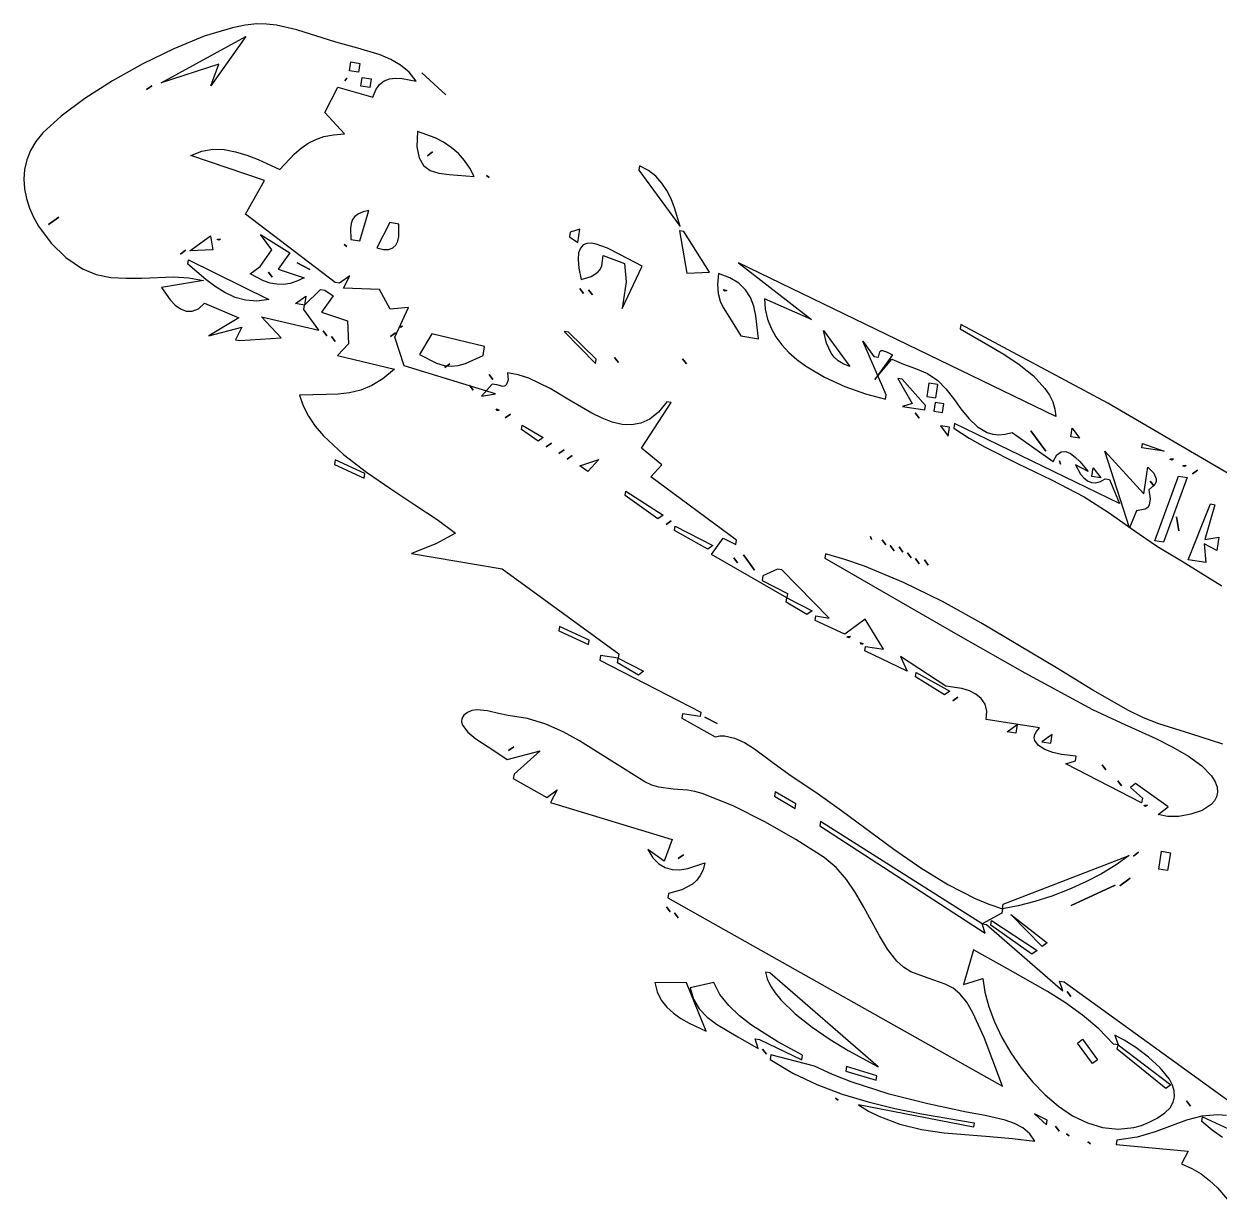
# Model space of a CAD drawing. Extents: x -886 to 651, y -59 to 942.
# Drawn here: x -885.8 to -690, y 267.6 to 460.7 of the extents above; entities that cross this region are included whole.
import ezdxf

# ---------------------------------------------------------------- set-up
doc = ezdxf.new("R2010")
doc.units = 0

msp = doc.modelspace()

# ---------------------------------------------------------------- linework, layer by layer
at = {"layer": 'IMAGES'}
for p, q in [((-851.625167, 460.127836), (-856.235273, 458.723185)), ((-849.540458, 460.546564), (-851.625167, 460.127836)), ((-847.64569, 460.7492), (-849.540458, 460.546564)), ((-846.060409, 460.728261), (-847.64569, 460.7492)), ((-844.426194, 460.536205), (-846.060409, 460.728261)), ((-841.089941, 459.780575), (-844.426194, 460.536205)), ((-863.28454, 451.11653), (-849.45974, 458.66589)), ((-856.235273, 458.723185), (-861.217744, 456.697409)), ((-849.45974, 458.66589), (-855.17059, 450.60986)), ((-834.69899, 457.77611), (-841.089941, 459.780575)), ((-861.217744, 456.697409), (-866.314314, 454.212673)), ((-831.073205, 456.792115), (-834.69899, 457.77611)), ((-827.410249, 455.662046), (-831.073205, 456.792115)), ((-866.314314, 454.212673), (-871.266718, 451.43114)), ((-853.88222, 454.13483), (-863.28453, 451.11653)), ((-855.17059, 450.60986), (-853.88222, 454.13483)), ((-832.45028, 453.06352), (-832.22569, 454.51834)), ((-832.22569, 454.51834), (-830.77086, 454.29375)), ((-830.77086, 454.29375), (-830.99545, 452.83892)), ((-825.686985, 454.918078), (-827.410249, 455.662046)), ((-824.101013, 453.988605), (-825.686985, 454.918078)), ((-830.99545, 452.83892), (-832.45028, 453.06352)), ((-822.701194, 452.823963), (-824.101013, 453.988605)), ((-821.53639, 451.37449), (-822.701194, 452.823963)), ((-816.67118, 449.14045), (-820.58701, 452.72332)), ((-820.58701, 452.72332), (-816.67118, 449.14045)), ((-871.266718, 451.43114), (-875.816693, 448.514974)), ((-865.6912, 449.99823), (-864.85159, 450.61348)), ((-864.85159, 450.61348), (-865.6912, 449.99823)), ((-836.47946, 446.2318), (-834.35144, 450.372)), ((-834.35144, 450.372), (-828.6442, 448.74704)), ((-833.19718, 451.44124), (-832.87951, 451.88824)), ((-832.87951, 451.88824), (-833.19718, 451.44124)), ((-830.60453, 450.54463), (-830.37995, 451.99946)), ((-829.1497, 450.32005), (-830.60453, 450.54463)), ((-830.37995, 451.99946), (-828.92512, 451.77489)), ((-828.92512, 451.77489), (-829.1497, 450.32005)), ((-828.167763, 449.948264), (-827.540433, 450.821815)), ((-827.540433, 450.821815), (-826.778796, 451.406847)), ((-826.778796, 451.406847), (-825.899433, 451.742509)), ((-825.899433, 451.742509), (-824.918927, 451.867953)), ((-824.918927, 451.867953), (-823.853863, 451.82233)), ((-823.853863, 451.82233), (-821.53639, 451.37449)), ((-875.816693, 448.514974), (-879.705972, 445.62634)), ((-828.6442, 448.74704), (-828.167763, 449.948264)), ((-879.705972, 445.62634), (-882.67629, 442.9274)), ((-833.29107, 442.76112), (-836.47946, 446.2318)), ((-882.67629, 442.9274), (-883.839223, 441.510645)), ((-836.637614, 442.296573), (-835.088886, 442.601193)), ((-835.088886, 442.601193), (-833.29107, 442.76112)), ((-821.31845, 443.15518), (-821.406158, 440.633542)), ((-818.421334, 442.106508), (-821.31845, 443.15518)), ((-883.839223, 441.510645), (-884.714745, 440.030209)), ((-841.473943, 439.45795), (-840.355418, 440.427951)), ((-840.355418, 440.427951), (-839.214265, 441.218614)), ((-839.214265, 441.218614), (-837.993869, 441.838601)), ((-837.993869, 441.838601), (-836.637614, 442.296573)), ((-821.406158, 440.633542), (-821.069102, 438.81158)), ((-817.060963, 441.379673), (-818.421334, 442.106508)), ((-815.789082, 440.519325), (-817.060963, 441.379673)), ((-814.627967, 439.526577), (-815.789082, 440.519325)), ((-885.319602, 438.50044), (-885.67054, 436.935689)), ((-884.714745, 440.030209), (-885.319602, 438.50044)), ((-858.41817, 439.18913), (-856.659608, 439.931078)), ((-846.38847, 435.09959), (-858.41817, 439.18913)), ((-856.659608, 439.931078), (-854.848053, 440.23635)), ((-854.848053, 440.23635), (-853.001428, 440.177222)), ((-853.001428, 440.177222), (-851.137656, 439.825971)), ((-851.137656, 439.825971), (-849.274662, 439.254876)), ((-849.274662, 439.254876), (-847.430367, 438.536212)), ((-847.430367, 438.536212), (-843.86957, 436.94529)), ((-843.86957, 436.94529), (-841.473943, 439.45795)), ((-821.069102, 438.81158), (-820.341304, 437.567723)), ((-819.6966, 439.18093), (-818.85698, 439.79619)), ((-818.85698, 439.79619), (-819.6966, 439.18093)), ((-813.59989, 438.402544), (-814.627967, 439.526577)), ((-885.67054, 436.935689), (-885.784305, 435.350304)), ((-820.341304, 437.567723), (-819.256786, 436.780403)), ((-819.256786, 436.780403), (-817.84957, 436.328048)), ((-812.727126, 437.148341), (-813.59989, 438.402544)), ((-812.03195, 435.76508), (-812.727126, 437.148341)), ((-784.9474, 437.54576), (-785.05909, 436.81825)), ((-785.05909, 436.81825), (-778.29145, 427.58242)), ((-783.503445, 436.760087), (-784.9474, 437.54576)), ((-782.296039, 435.804243), (-783.503445, 436.760087)), ((-885.784305, 435.350304), (-885.677643, 433.758634)), ((-849.46829, 429.61673), (-846.38847, 435.09959)), ((-817.84957, 436.328048), (-816.153678, 436.089089)), ((-816.153678, 436.089089), (-812.03195, 435.76508)), ((-809.5696, 435.63285), (-810.01658, 435.95052)), ((-810.01658, 435.95052), (-809.5696, 435.63285)), ((-781.294338, 434.697638), (-782.296039, 435.804243)), ((-780.467501, 433.45968), (-781.294338, 434.697638)), ((-885.677643, 433.758634), (-885.367299, 432.175029)), ((-779.784685, 432.109779), (-780.467501, 433.45968)), ((-885.367299, 432.175029), (-884.870021, 430.613838)), ((-779.215048, 430.667344), (-779.784685, 432.109779)), ((-778.29194, 427.58251), (-779.215048, 430.667344)), ((-884.870021, 430.613838), (-884.202554, 429.089409)), ((-884.202554, 429.089409), (-883.381644, 427.616092)), ((-881.76029, 427.90037), (-880.08104, 429.13083)), ((-880.08104, 429.13083), (-881.76029, 427.90037)), ((-834.81109, 418.41933), (-849.46829, 429.61673)), ((-831.954597, 428.713879), (-832.195457, 428.074749)), ((-831.563546, 429.245574), (-831.954597, 428.713879)), ((-831.000304, 429.673443), (-831.563546, 429.245574)), ((-830.242871, 430.001093), (-831.000304, 429.673443)), ((-830.78201, 425.25229), (-829.26925, 430.23213)), ((-829.26925, 430.23213), (-830.242871, 430.001093)), ((-883.381644, 427.616092), (-881.34648, 424.880192)), ((-832.195457, 428.074749), (-832.308122, 427.324577)), ((-832.308122, 427.324577), (-832.23687, 425.47668)), ((-825.85648, 428.21631), (-827.98447, 424.07611)), ((-824.40165, 427.99171), (-825.85648, 428.21631)), ((-824.368599, 425.971587), (-824.40162, 427.99193)), ((-794.74468, 427.14104), (-796.31173, 426.63799)), ((-795.08097, 424.9587), (-794.74468, 427.14104)), ((-777.67639, 426.7432), (-778.4039, 426.85491)), ((-778.4039, 426.85491), (-777.23131, 419.97147)), ((-773.4819, 420.13843), (-777.67639, 426.7432)), ((-881.34648, 424.880192), (-878.898495, 422.52093)), ((-858.59465, 423.58285), (-855.23617, 426.0438)), ((-855.23617, 426.0438), (-854.84535, 423.74933)), ((-854.097513, 425.427618), (-854.05479, 425.53514)), ((-853.85614, 425.33428), (-854.097513, 425.427618)), ((-854.05479, 425.53514), (-853.57643, 425.53989)), ((-853.57643, 425.53989), (-853.85614, 425.33428)), ((-845.16383, 423.7458), (-847.00955, 426.26467)), ((-847.00955, 426.26467), (-842.25411, 423.29705)), ((-832.23687, 425.47668), (-830.78204, 425.2521)), ((-824.854047, 424.526644), (-824.537075, 425.166048)), ((-824.537075, 425.166048), (-824.368599, 425.971587)), ((-796.31173, 426.63799), (-796.42343, 425.91049)), ((-796.42343, 425.91049), (-795.08074, 424.95868)), ((-793.605167, 424.821742), (-794.202821, 424.568535)), ((-792.882611, 424.86059), (-793.605167, 424.821742)), ((-792.057859, 424.718588), (-792.882611, 424.86059)), ((-860.16158, 423.08011), (-859.32195, 423.69535)), ((-859.32195, 423.69535), (-860.16158, 423.08011)), ((-854.84535, 423.74933), (-858.59469, 423.58284)), ((-847.06745, 421.06046), (-845.16383, 423.7458)), ((-842.25411, 423.29705), (-844.15773, 420.61171)), ((-832.90908, 424.33889), (-833.35609, 424.65655)), ((-833.35609, 424.65655), (-832.90908, 424.33889)), ((-827.98447, 424.07611), (-826.884727, 423.828109)), ((-826.884727, 423.828109), (-826.008995, 423.835388)), ((-826.008995, 423.835388), (-825.338394, 424.075662)), ((-825.338394, 424.075662), (-824.854047, 424.526644)), ((-794.932605, 423.285013), (-795.019324, 422.187681)), ((-794.652869, 424.067462), (-794.932605, 423.285013)), ((-794.202821, 424.568535), (-794.652869, 424.067462)), ((-790.192586, 424.026068), (-792.057859, 424.718588)), ((-791.140815, 421.163194), (-790.94002, 422.83014)), ((-790.94002, 422.83014), (-787.41506, 421.54176)), ((-788.190989, 423.012249), (-790.192586, 424.026068)), ((-784.50539, 421.09299), (-788.190989, 423.012249)), ((-878.898495, 422.52093), (-876.17166, 420.6531)), ((-855.966717, 418.887065), (-858.92913, 421.40034)), ((-858.92864, 421.40027), (-858.81693, 422.12778)), ((-858.81693, 422.12778), (-845.66893, 415.6316)), ((-848.7467, 419.82997), (-847.06745, 421.06046)), ((-841.02398, 421.61801), (-838.95387, 420.55402)), ((-838.95387, 420.55402), (-841.02398, 421.61801)), ((-795.019324, 422.187681), (-794.89032, 420.741956)), ((-791.39867, 420.56846), (-791.140815, 421.163194)), ((-787.80959, 414.15527), (-784.50539, 421.09299)), ((-787.41506, 421.54176), (-787.13638, 418.51985)), ((-716.80016, 396.49622), (-768.77706, 421.64142)), ((-768.77706, 421.64142), (-756.80526, 412.34769)), ((-876.17166, 420.6531), (-873.955605, 419.733357)), ((-873.955605, 419.733357), (-871.56591, 419.261827)), ((-871.56591, 419.261827), (-869.052112, 419.112047)), ((-869.052112, 419.112047), (-866.463749, 419.157551)), ((-866.463749, 419.157551), (-861.261468, 419.328557)), ((-861.261468, 419.328557), (-858.746624, 419.20113)), ((-858.746624, 419.20113), (-856.35536, 418.76313)), ((-846.528799, 418.689372), (-848.7467, 419.82997)), ((-845.1089, 419.26906), (-845.72413, 420.10867)), ((-845.72413, 420.10867), (-845.1089, 419.26906)), ((-844.15773, 420.61171), (-839.90534, 419.21113)), ((-839.90534, 419.21113), (-841.071763, 418.624339)), ((-832.40435, 419.53812), (-834.08359, 418.30763)), ((-833.46835, 417.46802), (-832.40435, 419.53812)), ((-794.89032, 420.741956), (-794.52289, 418.91433)), ((-794.52289, 418.91433), (-792.880177, 419.418859)), ((-792.880177, 419.418859), (-791.770176, 420.09729)), ((-791.770176, 420.09729), (-791.39867, 420.56846)), ((-777.23124, 419.97196), (-773.4819, 420.13843)), ((-772.02674, 419.91351), (-772.164761, 418.088246)), ((-770.153391, 419.195048), (-772.02674, 419.91351)), ((-768.697217, 418.297897), (-770.153391, 419.195048)), ((-856.35536, 418.76313), (-863.2388, 417.59054)), ((-863.2388, 417.59054), (-861.845982, 415.568518)), ((-854.438264, 417.743401), (-855.966717, 418.887065)), ((-852.856494, 416.757614), (-854.438264, 417.743401)), ((-845.44988, 418.327383), (-846.528799, 418.689372)), ((-844.375974, 418.12462), (-845.44988, 418.327383)), ((-843.295823, 418.096349), (-844.375974, 418.12462)), ((-842.198172, 418.257833), (-843.295823, 418.096349)), ((-841.071763, 418.624339), (-842.198172, 418.257833)), ((-839.84926, 414.72845), (-837.21821, 417.30158)), ((-837.21821, 417.30158), (-836.4907, 417.18988)), ((-836.4907, 417.18988), (-835.14803, 416.23807)), ((-834.08359, 418.30763), (-834.81109, 418.41933)), ((-827.53673, 417.29792), (-833.46835, 417.46802)), ((-825.8032, 414.05164), (-827.53673, 417.29792)), ((-794.13197, 416.62007), (-794.74721, 417.4597)), ((-794.74721, 417.4597), (-794.13197, 416.62007)), ((-792.67714, 416.39549), (-793.29238, 417.23512)), ((-793.29238, 417.23512), (-792.67714, 416.39549)), ((-787.13638, 418.51985), (-787.80954, 414.15528)), ((-772.164761, 418.088246), (-772.064702, 416.607709)), ((-770.98324, 417.02216), (-771.188, 417.30249)), ((-771.188, 417.30249), (-770.733367, 417.153764)), ((-770.724989, 417.038358), (-770.98324, 417.02216)), ((-770.733367, 417.153764), (-770.724989, 417.038358)), ((-767.600409, 417.223133), (-768.697217, 418.297897)), ((-766.805155, 415.971834), (-767.600409, 417.223133)), ((-861.845982, 415.568518), (-861.026875, 414.731344)), ((-857.215097, 414.134025), (-856.18888, 415.01378)), ((-856.18888, 415.01378), (-850.59382, 412.6614)), ((-851.20504, 415.991621), (-852.856494, 416.757614)), ((-849.467538, 415.507341), (-851.20504, 415.991621)), ((-847.627623, 415.366695), (-849.467538, 415.507341)), ((-845.66893, 415.6316), (-847.627623, 415.366695)), ((-841.30553, 414.95847), (-839.62628, 416.18895)), ((-839.62628, 416.18895), (-839.85086, 414.73412)), ((-835.14803, 416.23807), (-837.05166, 413.55274)), ((-772.064702, 416.607709), (-771.761001, 415.377397)), ((-771.761001, 415.377397), (-771.288096, 414.302806)), ((-766.253646, 414.545075), (-766.805155, 415.971834)), ((-756.80526, 412.34769), (-764.47042, 415.76407)), ((-764.47042, 415.76407), (-764.369482, 414.051932)), ((-861.026875, 414.731344), (-860.14212, 414.10106)), ((-860.14212, 414.10106), (-859.20383, 413.745913)), ((-859.20383, 413.745913), (-858.224118, 413.734153)), ((-858.224118, 413.734153), (-857.215097, 414.134025)), ((-839.85086, 414.73412), (-841.3057, 414.95871)), ((-839.96096, 414.00094), (-839.84926, 414.72845)), ((-837.49999, 410.64246), (-839.96096, 414.00094)), ((-837.05166, 413.55274), (-832.79925, 412.15217)), ((-822.78128, 414.33031), (-825.8032, 414.05164)), ((-825.02147, 409.46266), (-822.78128, 414.33031)), ((-771.288096, 414.302806), (-769.97243, 412.24278)), ((-765.888071, 412.943934), (-766.253646, 414.545075)), ((-764.369482, 414.051932), (-764.014165, 412.440764)), ((-850.59382, 412.6614), (-855.51935, 409.69739)), ((-855.51935, 409.69739), (-850.09075, 411.09434)), ((-850.09075, 411.09434), (-851.15478, 409.02424)), ((-843.65601, 409.35769), (-846.8444, 412.82837)), ((-846.8444, 412.82837), (-837.49999, 410.64246)), ((-832.79925, 412.15217), (-832.63278, 408.40283)), ((-824.273913, 411.146505), (-824.231191, 411.254023)), ((-824.03254, 411.05317), (-824.273913, 411.146505)), ((-824.231191, 411.254023), (-823.75284, 411.25878)), ((-823.75284, 411.25878), (-824.03254, 411.05317)), ((-769.97243, 412.24278), (-768.39321, 409.67161)), ((-765.48348, 409.22281), (-765.888071, 412.943934)), ((-764.014165, 412.440764), (-763.4265, 410.928457)), ((-732.35177, 411.55524), (-732.46346, 410.82772)), ((-708.27257, 398.67534), (-732.35177, 411.55524)), ((-850.42727, 408.91254), (-843.65601, 409.35769)), ((-836.15671, 409.6969), (-836.77193, 410.53653)), ((-836.77193, 410.53653), (-836.15671, 409.6969)), ((-834.81471, 408.7451), (-835.42996, 409.58474)), ((-835.42996, 409.58474), (-834.81471, 408.7451)), ((-825.74806, 409.58117), (-824.90846, 410.19641)), ((-824.90846, 410.19641), (-825.74806, 409.58117)), ((-823.51233, 404.76151), (-825.02147, 409.46266)), ((-818.979, 410.02597), (-820.99482, 406.6132)), ((-810.36202, 407.95226), (-818.979, 410.02597)), ((-796.59394, 410.29755), (-797.32145, 410.40925)), ((-797.32145, 410.40925), (-792.17514, 405.14715)), ((-792.06289, 405.87507), (-796.59394, 410.29755)), ((-768.39321, 409.67161), (-765.48355, 409.22245)), ((-763.4265, 410.928457), (-762.628517, 409.5129)), ((-762.628517, 409.5129), (-761.642246, 408.191983)), ((-754.8497, 410.56167), (-750.54302, 404.68432)), ((-754.312473, 408.511519), (-754.8497, 410.56167)), ((-732.46346, 410.82772), (-727.906881, 408.22418)), ((-851.15478, 409.02424), (-850.42727, 408.91254)), ((-832.63278, 408.40283), (-834.42421, 406.44491)), ((-810.5866, 406.49744), (-810.36202, 407.95226)), ((-761.642246, 408.191983), (-760.489717, 406.963595)), ((-753.585942, 406.869028), (-754.312473, 408.511519)), ((-744.55523, 400.03208), (-748.41316, 408.81913)), ((-748.41316, 408.81913), (-746.56742, 406.30029)), ((-745.582829, 407.095046), (-745.400228, 407.274404)), ((-745.400228, 407.274404), (-745.168216, 407.309409)), ((-745.168216, 407.309409), (-744.515833, 407.061057)), ((-727.906881, 408.22418), (-725.316763, 406.68577)), ((-834.42421, 406.44491), (-825.07981, 404.25901)), ((-820.99482, 406.6132), (-818.183607, 405.194902)), ((-818.183607, 405.194902), (-816.973606, 404.840293)), ((-813.438054, 405.160054), (-810.58642, 406.49741)), ((-792.17459, 405.14757), (-792.06289, 405.87507)), ((-788.42584, 405.3136), (-789.0411, 406.15322)), ((-789.0411, 406.15322), (-788.42584, 405.3136)), ((-777.29163, 405.08572), (-777.90687, 405.92534)), ((-777.90687, 405.92534), (-777.29163, 405.08572)), ((-760.489717, 406.963595), (-759.192962, 405.825626)), ((-759.192962, 405.825626), (-757.774009, 404.775966)), ((-753.071848, 406.191068), (-753.585942, 406.869028)), ((-752.414621, 405.603519), (-753.071848, 406.191068)), ((-751.582323, 405.102548), (-752.414621, 405.603519)), ((-746.56742, 406.30029), (-745.83992, 406.18857)), ((-743.54543, 406.57939), (-746.40088, 402.55138)), ((-746.40088, 402.55138), (-743.65762, 405.85196)), ((-745.83992, 406.18857), (-745.582829, 407.095046)), ((-744.515833, 407.061057), (-743.54543, 406.57939)), ((-743.65762, 405.85196), (-741.734537, 405.072329)), ((-725.316763, 406.68577), (-722.770501, 404.985229)), ((-825.07981, 404.25901), (-826.985655, 402.663122)), ((-808.57283, 400.22323), (-823.51233, 404.76151)), ((-816.973606, 404.840293), (-815.817567, 404.718203)), ((-816.85463, 404.48521), (-816.015, 405.10045)), ((-816.015, 405.10045), (-816.85463, 404.48521)), ((-815.817567, 404.718203), (-814.658161, 404.82575)), ((-814.658161, 404.82575), (-813.438054, 405.160054)), ((-808.96526, 402.5237), (-809.5805, 403.36333)), ((-809.5805, 403.36333), (-808.96526, 402.5237)), ((-804.831184, 403.318218), (-806.55695, 403.63655)), ((-806.55695, 403.63655), (-806.499901, 402.505234)), ((-803.095409, 402.743661), (-804.831184, 403.318218)), ((-757.774009, 404.775966), (-754.657633, 402.933132)), ((-750.54302, 404.68432), (-751.582323, 405.102548)), ((-741.734537, 405.072329), (-739.74069, 404.368983)), ((-739.74069, 404.368983), (-737.815183, 403.540307)), ((-737.815183, 403.540307), (-736.09712, 402.38469)), ((-722.770501, 404.985229), (-720.456903, 403.11928)), ((-828.821102, 401.538338), (-830.626913, 400.80025)), ((-826.985655, 402.663122), (-828.821102, 401.538338)), ((-812.21157, 400.78994), (-812.82681, 401.62955)), ((-812.82681, 401.62955), (-812.21157, 400.78994)), ((-809.07588, 401.79033), (-810.86731, 399.83241)), ((-808.34836, 401.67863), (-809.07588, 401.79033)), ((-807.314654, 401.410531), (-808.34836, 401.67863)), ((-806.969562, 401.502046), (-807.314654, 401.410531)), ((-806.725485, 401.724646), (-806.969562, 401.502046)), ((-806.499901, 402.505234), (-806.725485, 401.724646)), ((-799.613387, 401.047824), (-803.095409, 402.743661)), ((-754.657633, 402.933132), (-751.316831, 401.418209)), ((-751.316831, 401.418209), (-747.927847, 400.214316)), ((-741.92394, 402.61116), (-742.65145, 402.72286)), ((-742.65145, 402.72286), (-740.30268, 398.63696)), ((-738.12031, 398.30086), (-741.92394, 402.61116)), ((-737.56213, 401.93772), (-737.89842, 399.75537)), ((-736.10731, 401.71313), (-737.56213, 401.93772)), ((-736.4436, 399.53081), (-736.10731, 401.71313)), ((-736.09712, 402.38469), (-734.795235, 401.012683)), ((-720.456903, 403.11928), (-718.564775, 401.084648)), ((-836.274153, 400.062072), (-840.63811, 399.95594)), ((-840.63811, 399.95594), (-840.063965, 398.2386)), ((-834.312676, 400.146526), (-836.274153, 400.062072)), ((-832.44385, 400.364449), (-834.312676, 400.146526)), ((-830.626913, 400.80025), (-832.44385, 400.364449)), ((-810.86731, 399.83241), (-808.57283, 400.22323)), ((-796.150001, 398.992958), (-799.613387, 401.047824)), ((-747.927847, 400.214316), (-744.66692, 399.30457)), ((-744.66692, 399.30457), (-744.55523, 400.03208)), ((-737.89842, 399.75537), (-736.4436, 399.5308)), ((-734.795235, 401.012683), (-733.564931, 399.407275)), ((-733.564931, 399.407275), (-732.338745, 397.729106)), ((-718.564775, 401.084648), (-717.835765, 400.00305)), ((-717.835765, 400.00305), (-717.282925, 398.878053)), ((-840.063965, 398.2386), (-839.195146, 396.562153)), ((-808.25838, 397.44931), (-808.46314, 397.72964)), ((-808.46314, 397.72964), (-808.008511, 397.580918)), ((-808.000134, 397.465513), (-808.25838, 397.44931)), ((-808.008511, 397.580918), (-808.000134, 397.465513)), ((-792.744366, 397.022979), (-796.150001, 398.992958)), ((-784.6254, 391.31778), (-779.75415, 398.75856)), ((-780.48165, 398.87027), (-781.844166, 397.205587)), ((-779.75415, 398.75856), (-780.48165, 398.87027)), ((-740.30268, 398.63696), (-741.86974, 398.13391)), ((-741.86974, 398.13391), (-738.23259, 397.57292)), ((-738.23202, 397.57337), (-738.12031, 398.30086)), ((-736.5537, 398.80314), (-736.77828, 397.34831)), ((-735.09885, 398.57856), (-736.5537, 398.80314)), ((-735.32344, 397.12374), (-735.09885, 398.57856)), ((-732.338745, 397.729106), (-731.049215, 396.138818)), ((-717.282925, 398.878053), (-716.929857, 397.709246)), ((-716.929857, 397.709246), (-716.80016, 396.49622)), ((-665.24367, 373.45794), (-708.27257, 398.67534)), ((-839.195146, 396.562153), (-838.065551, 394.926614)), ((-806.95307, 396.25525), (-806.11346, 396.8705)), ((-806.11346, 396.8705), (-806.95307, 396.25525)), ((-791.075429, 396.208546), (-792.744366, 397.022979)), ((-789.435598, 395.581803), (-791.075429, 396.208546)), ((-787.829762, 395.198241), (-789.435598, 395.581803)), ((-783.265124, 396.061532), (-784.739636, 395.382616)), ((-781.844166, 397.205587), (-783.265124, 396.061532)), ((-739.18386, 396.23057), (-739.7991, 397.07019)), ((-739.7991, 397.07019), (-739.18386, 396.23057)), ((-736.77828, 397.34831), (-735.32344, 397.12373)), ((-731.049215, 396.138818), (-729.62888, 394.79705)), ((-838.065551, 394.926614), (-836.709075, 393.331999)), ((-804.26694, 394.35155), (-804.15524, 395.07905)), ((-801.58162, 392.44794), (-804.26694, 394.35155)), ((-804.15524, 395.07905), (-800.74246, 393.06324)), ((-786.262812, 395.113349), (-787.829762, 395.198241)), ((-784.739636, 395.382616), (-786.262812, 395.113349)), ((-734.20535, 394.71746), (-735.66019, 394.94205)), ((-735.66019, 394.94205), (-734.42971, 393.2628)), ((-734.42993, 393.26263), (-734.20535, 394.71746)), ((-733.36496, 395.32827), (-733.47666, 394.60076)), ((-733.47666, 394.60076), (-730.977622, 392.953953)), ((-706.34146, 382.22367), (-733.36496, 395.32827)), ((-729.62888, 394.79705), (-728.010277, 393.864443)), ((-728.010277, 393.864443), (-727.105543, 393.601776)), ((-727.105543, 393.601776), (-726.125944, 393.50164)), ((-726.125944, 393.50164), (-725.063047, 393.584114)), ((-725.063047, 393.584114), (-723.90842, 393.86928)), ((-723.90842, 393.86928), (-717.19508, 389.11022)), ((-718.42643, 390.79446), (-720.88737, 394.15295)), ((-720.88737, 394.15295), (-718.42643, 390.79446)), ((-714.33926, 393.14347), (-714.11467, 394.5983)), ((-714.11467, 394.5983), (-712.8842, 392.91907)), ((-836.709075, 393.331999), (-833.451069, 390.26561)), ((-800.74246, 393.06324), (-801.5821, 392.44801)), ((-800.23894, 391.49613), (-799.39932, 392.11136)), ((-799.39932, 392.11136), (-800.23894, 391.49613)), ((-730.977622, 392.953953), (-728.371029, 391.454956)), ((-712.8842, 392.91907), (-714.33902, 393.14365)), ((-702.69968, 391.34836), (-702.58798, 392.07586)), ((-702.58798, 392.07586), (-699.06301, 390.78749)), ((-833.451069, 390.26561), (-829.692304, 387.363118)), ((-798.16884, 390.43214), (-797.32922, 391.04739)), ((-797.32922, 391.04739), (-798.16884, 390.43214)), ((-796.82616, 389.48034), (-795.98654, 390.09557)), ((-795.98654, 390.09557), (-796.82616, 389.48034)), ((-781.32482, 388.57454), (-784.6254, 391.31778)), ((-728.371029, 391.454956), (-722.953605, 388.740933)), ((-717.19508, 389.11022), (-716.593566, 390.185926)), ((-716.593566, 390.185926), (-715.905125, 390.69939)), ((-715.905125, 390.69939), (-715.157237, 390.749043)), ((-715.157237, 390.749043), (-714.377379, 390.433319)), ((-714.377379, 390.433319), (-713.59303, 389.850648)), ((-713.59303, 389.850648), (-712.831668, 389.099464)), ((-704.7217, 378.25411), (-708.7461, 390.79051)), ((-708.7461, 390.79051), (-702.36932, 383.84918)), ((-699.06301, 390.78749), (-702.70016, 391.34848)), ((-698.036083, 389.443738), (-697.993359, 389.551259)), ((-697.993359, 389.551259), (-697.51499, 389.556)), ((-697.51499, 389.556), (-697.79471, 389.3504)), ((-834.82347, 389.38028), (-834.93517, 388.65277)), ((-834.93517, 388.65277), (-830.06754, 386.41258)), ((-829.95585, 387.1401), (-834.82347, 389.38028)), ((-794.75649, 388.41561), (-791.6224, 389.42171)), ((-793.41382, 387.4638), (-794.75649, 388.41561)), ((-791.6224, 389.42171), (-793.41382, 387.4638)), ((-783.11625, 386.61663), (-781.32482, 388.57454)), ((-722.953605, 388.740933), (-717.461233, 386.139773)), ((-716.02156, 388.6859), (-716.18982, 389.20784)), ((-716.18982, 389.20784), (-716.02156, 388.6859)), ((-711.48782, 387.48528), (-713.55793, 388.54928)), ((-713.55793, 388.54928), (-712.717877, 387.040737)), ((-712.831668, 389.099464), (-711.48782, 387.48528)), ((-710.87457, 386.65041), (-710.64999, 388.10524)), ((-710.64999, 388.10524), (-709.41951, 386.426)), ((-702.36932, 383.84918), (-701.69616, 388.21375)), ((-701.69616, 388.21375), (-700.753994, 387.225219)), ((-697.79471, 389.3504), (-698.036083, 389.443738)), ((-695.967083, 388.379736), (-695.924361, 388.487254)), ((-695.72571, 388.2864), (-695.967083, 388.379736)), ((-695.924361, 388.487254), (-695.44601, 388.49199)), ((-695.44601, 388.49199), (-695.72571, 388.2864)), ((-694.42123, 387.09214), (-693.58161, 387.70737)), ((-693.58161, 387.70737), (-694.42123, 387.09214)), ((-830.06754, 386.41258), (-829.95585, 387.1401)), ((-829.692304, 387.363118), (-825.703951, 384.624653)), ((-769.07435, 376.25893), (-783.11625, 386.61663)), ((-717.461233, 386.139773), (-712.13076, 383.33256)), ((-712.717877, 387.040737), (-712.190218, 386.437584)), ((-712.190218, 386.437584), (-711.59796, 385.981048)), ((-711.59796, 385.981048), (-710.946471, 385.705528)), ((-710.946471, 385.705528), (-710.241118, 385.645427)), ((-709.41951, 386.426), (-710.87433, 386.65059)), ((-710.241118, 385.645427), (-709.487268, 385.835147)), ((-709.487268, 385.835147), (-708.69029, 386.30909)), ((-708.69029, 386.30909), (-707.96278, 386.19739)), ((-707.96278, 386.19739), (-706.34146, 382.22367)), ((-700.69057, 385.07974), (-701.30581, 385.91935)), ((-701.30581, 385.91935), (-700.69057, 385.07974)), ((-700.753994, 387.225219), (-700.329997, 386.28979)), ((-700.58104, 376.12604), (-696.71588, 386.70094)), ((-700.350842, 385.833096), (-700.547465, 385.379006)), ((-700.329997, 386.28979), (-700.350842, 385.833096)), ((-695.26105, 386.47635), (-699.1262, 375.90145)), ((-696.71588, 386.70094), (-695.26105, 386.47635)), ((-825.703951, 384.624653), (-821.757186, 382.050347)), ((-787.31562, 383.54267), (-787.20392, 384.27018)), ((-787.20392, 384.27018), (-781.10582, 380.35074)), ((-700.547465, 385.379006), (-701.52969, 384.46441)), ((-701.52969, 384.46441), (-701.327741, 383.013086)), ((-821.757186, 382.050347), (-818.123181, 379.640332)), ((-781.94494, 379.73543), (-787.31562, 383.54267)), ((-712.13076, 383.33256), (-708.061303, 380.73268)), ((-701.471676, 381.97726), (-701.731811, 381.60731)), ((-701.327741, 383.013086), (-701.471676, 381.97726)), ((-695.09859, 373.04551), (-691.45783, 382.16552)), ((-690.73031, 382.05382), (-692.35527, 376.34657)), ((-691.45783, 382.16552), (-690.73031, 382.05382)), ((-781.10582, 380.35074), (-781.94543, 379.7355)), ((-708.061303, 380.73268), (-704.108715, 377.95136)), ((-703.5455, 381.05164), (-704.72168, 378.25411)), ((-702.148571, 381.331817), (-703.5455, 381.05164)), ((-701.731811, 381.60731), (-702.148571, 381.331817)), ((-696.60777, 377.74745), (-696.99858, 380.04193)), ((-696.99858, 380.04193), (-696.60777, 377.74745)), ((-818.123181, 379.640332), (-815.07311, 377.39474)), ((-780.60234, 378.78366), (-779.76271, 379.39889)), ((-779.76271, 379.39889), (-780.60234, 378.78366)), ((-779.25909, 377.83147), (-779.14739, 378.55899)), ((-773.7762, 374.75167), (-779.25909, 377.83147)), ((-779.14739, 378.55899), (-772.9371, 375.36699)), ((-704.108715, 377.95136), (-700.108824, 375.196965)), ((-815.07311, 377.39474), (-818.3194, 375.6612)), ((-773.15978, 373.91009), (-771.25616, 376.59543)), ((-771.25616, 376.59543), (-769.18606, 375.53143)), ((-769.18606, 375.53143), (-769.07435, 376.25893)), ((-746.97183, 376.32798), (-747.1401, 376.84992)), ((-747.1401, 376.84992), (-746.97183, 376.32798)), ((-744.62214, 375.46885), (-745.23738, 376.30849)), ((-745.23738, 376.30849), (-744.62214, 375.46885)), ((-699.1262, 375.90145), (-700.58104, 376.12603)), ((-692.35527, 376.34657), (-690.06077, 376.73738)), ((-690.06077, 376.73738), (-690.39707, 374.55504)), ((-818.3194, 375.6612), (-822.29312, 374.03988)), ((-822.29312, 374.03988), (-807.46582, 371.55571)), ((-772.9371, 375.36699), (-773.77671, 374.75174)), ((-760.85138, 366.79866), (-773.15978, 373.91009)), ((-754.5256, 374.0157), (-754.63731, 373.2882)), ((-751.327187, 373.088584), (-754.5256, 374.0157)), ((-743.27946, 374.51705), (-743.89471, 375.35667)), ((-743.89471, 375.35667), (-743.27946, 374.51705)), ((-741.82463, 374.29246), (-742.43989, 375.13208)), ((-742.43989, 375.13208), (-741.82463, 374.29246)), ((-740.48144, 373.34058), (-741.09667, 374.18021)), ((-741.09667, 374.18021), (-740.48144, 373.34058)), ((-700.108824, 375.196965), (-695.89746, 372.67786)), ((-690.39707, 374.55504), (-692.46717, 375.61905)), ((-692.46717, 375.61905), (-692.1885, 372.59714)), ((-768.90859, 372.51147), (-769.52383, 373.3511)), ((-769.52383, 373.3511), (-768.90859, 372.51147)), ((-766.11105, 371.33529), (-767.95678, 373.85415)), ((-767.95678, 373.85415), (-766.11105, 371.33529)), ((-754.63731, 373.2882), (-732.817872, 360.731438)), ((-748.125886, 371.985571), (-751.327187, 373.088584)), ((-741.727886, 369.325339), (-748.125886, 371.985571)), ((-739.13884, 372.3888), (-739.75408, 373.22842)), ((-739.75408, 373.22842), (-739.13884, 372.3888)), ((-737.68401, 372.16421), (-738.29925, 373.00385)), ((-738.29925, 373.00385), (-737.68401, 372.16421)), ((-695.89746, 372.67786), (-693.015922, 370.91603)), ((-692.1885, 372.59714), (-695.09816, 373.0463)), ((-807.46582, 371.55571), (-788.33192, 357.63111)), ((-764.76819, 370.38166), (-764.87989, 369.65416)), ((-762.3615, 371.49995), (-764.76819, 370.38166)), ((-761.634, 371.38825), (-762.3615, 371.49995)), ((-753.91455, 363.49509), (-761.634, 371.38825)), ((-693.015922, 370.91603), (-689.566597, 368.769551)), ((-764.87989, 369.65416), (-760.73968, 367.52616)), ((-735.35814, 366.181971), (-741.727886, 369.325339)), ((-760.96436, 366.07312), (-760.85265, 366.80063)), ((-757.55157, 364.05732), (-760.96436, 366.07312)), ((-760.85265, 366.80063), (-756.71245, 364.67262)), ((-760.73968, 367.52616), (-760.85138, 366.79866)), ((-729.043187, 362.702436), (-735.35814, 366.181971)), ((-756.71245, 364.67262), (-757.55205, 364.05739)), ((-756.20859, 363.10389), (-756.09688, 363.83138)), ((-751.34096, 360.86368), (-756.20859, 363.10389)), ((-756.09688, 363.83138), (-753.91455, 363.49509)), ((-747.98247, 363.32464), (-751.34096, 360.86368)), ((-745.01847, 358.39912), (-747.98247, 363.32464)), ((-716.68382, 355.322741), (-729.043187, 362.702436)), ((-798.06698, 362.1143), (-798.17868, 361.38679)), ((-798.17868, 361.38679), (-793.31106, 359.14661)), ((-793.19934, 359.87411), (-798.06698, 362.1143)), ((-750.930057, 360.361258), (-750.887334, 360.46878)), ((-750.68868, 360.26792), (-750.930057, 360.361258)), ((-750.887334, 360.46878), (-750.40897, 360.47353)), ((-750.40897, 360.47353), (-750.68868, 360.26792)), ((-732.817872, 360.731438), (-721.843546, 354.553702)), ((-793.31104, 359.1466), (-793.19934, 359.87411)), ((-748.61858, 359.20391), (-748.82335, 359.48423)), ((-748.82335, 359.48423), (-748.368712, 359.335516)), ((-748.360337, 359.220115), (-748.61858, 359.20391)), ((-748.368712, 359.335516), (-748.360337, 359.220115)), ((-748.03982, 358.12077), (-747.92811, 358.84828)), ((-747.92811, 358.84828), (-745.01847, 358.39912)), ((-791.35329, 357.35278), (-791.46499, 356.62527)), ((-791.46499, 356.62527), (-774.90419, 348.11325)), ((-788.44362, 356.9036), (-791.35329, 357.35278)), ((-788.55454, 356.17894), (-788.44284, 356.90644)), ((-788.33192, 357.63111), (-788.44362, 356.9036)), ((-788.44284, 356.90644), (-784.30262, 354.77845)), ((-741.10209, 354.81658), (-748.03982, 358.12077)), ((-734.7796, 352.352), (-742.22037, 357.22325)), ((-742.22037, 357.22325), (-741.10209, 354.81658)), ((-785.14175, 354.16313), (-788.55454, 356.17894)), ((-784.30262, 354.77845), (-785.14224, 354.1632)), ((-739.75951, 353.86643), (-739.64781, 354.59393)), ((-739.64781, 354.59393), (-734.16493, 351.51412)), ((-721.843546, 354.553702), (-710.79301, 348.5289)), ((-710.692485, 351.716517), (-716.68382, 355.322741)), ((-735.00406, 350.89881), (-739.75951, 353.86643)), ((-732.151654, 351.939088), (-734.7796, 352.352)), ((-734.16493, 351.51412), (-735.00455, 350.89888)), ((-733.66174, 349.947), (-732.82213, 350.56223)), ((-732.82213, 350.56223), (-733.66174, 349.947)), ((-730.933925, 351.562134), (-732.151654, 351.939088)), ((-729.859382, 351.034618), (-730.933925, 351.562134)), ((-728.987294, 350.328869), (-729.859382, 351.034618)), ((-704.8621, 348.362), (-710.692485, 351.716517)), ((-811.611513, 348.46569), (-812.419244, 348.353054)), ((-809.856384, 348.284294), (-811.611513, 348.46569)), ((-728.376927, 349.417215), (-728.987294, 350.328869)), ((-728.08755, 348.271986), (-728.376927, 349.417215)), ((-710.79301, 348.5289), (-706.089557, 346.323421)), ((-814.037594, 347.063819), (-814.094648, 346.530104)), ((-814.094648, 346.530104), (-813.93515, 345.97691)), ((-813.732383, 347.571107), (-814.037594, 347.063819)), ((-813.14741, 348.04502), (-813.732383, 347.571107)), ((-812.419244, 348.353054), (-813.14741, 348.04502)), ((-808.080088, 347.859889), (-809.856384, 348.284294)), ((-806.48069, 347.55153), (-808.080088, 347.859889)), ((-803.29136, 347.029174), (-806.48069, 347.55153)), ((-800.307039, 346.110736), (-803.29136, 347.029174)), ((-777.92554, 347.8349), (-778.03724, 347.10741)), ((-778.03724, 347.10741), (-772.55438, 344.02761)), ((-775.01589, 347.38575), (-777.92554, 347.8349)), ((-774.90419, 348.11325), (-775.01589, 347.38575)), ((-774.28893, 347.27599), (-772.21884, 346.21199)), ((-772.21884, 346.21199), (-774.28893, 347.27599)), ((-728.17843, 346.86551), (-728.08755, 348.271986)), ((-719.44929, 345.5192), (-728.17843, 346.86551)), ((-702.442973, 347.181675), (-704.8621, 348.362)), ((-699.91423, 346.199089), (-702.442973, 347.181675)), ((-813.93515, 345.97691), (-813.092924, 344.839877)), ((-813.092924, 344.839877), (-811.76376, 343.708308)), ((-797.481408, 344.874898), (-800.307039, 346.110736)), ((-794.768146, 343.400345), (-797.481408, 344.874898)), ((-723.31021, 344.62675), (-724.76505, 344.85133)), ((-724.76488, 344.85109), (-723.08564, 346.08158)), ((-723.08564, 346.08158), (-723.31021, 344.62675)), ((-720.222694, 344.405866), (-719.944012, 344.942702)), ((-719.944012, 344.942702), (-719.44929, 345.5192)), ((-706.089557, 346.323421), (-700.406135, 343.76119)), ((-694.673031, 344.546849), (-699.91423, 346.199089)), ((-689.428766, 342.844709), (-694.673031, 344.546849)), ((-811.76376, 343.708308), (-808.656002, 341.683902)), ((-789.49345, 340.049822), (-794.768146, 343.400345)), ((-772.55438, 344.02761), (-771.800223, 344.189888)), ((-771.800223, 344.189888), (-771.022249, 344.205564)), ((-771.022249, 344.205564), (-769.412723, 343.858676)), ((-769.412723, 343.858676), (-767.761559, 343.110089)), ((-767.761559, 343.110089), (-766.104511, 342.082943)), ((-720.306804, 343.908366), (-720.222694, 344.405866)), ((-720.217814, 343.449877), (-720.306804, 343.908366)), ((-719.606415, 342.648628), (-720.217814, 343.449877)), ((-718.56026, 341.999515), (-719.606415, 342.648628)), ((-717.37835, 344.45682), (-719.05759, 343.22633)), ((-719.05759, 343.22633), (-717.60276, 343.00176)), ((-717.60293, 343.00199), (-717.37835, 344.45682)), ((-700.406135, 343.76119), (-697.600852, 342.352974)), ((-808.656002, 341.683902), (-806.63464, 340.34838)), ((-806.63464, 340.34838), (-801.20606, 341.74534)), ((-806.41129, 341.80388), (-805.57166, 342.41911)), ((-805.57166, 342.41911), (-806.41129, 341.80388)), ((-801.20606, 341.74534), (-805.51636, 337.94171)), ((-766.104511, 342.082943), (-762.915784, 339.685538)), ((-717.251114, 341.499933), (-718.56026, 341.999515)), ((-715.850741, 341.147278), (-717.251114, 341.499933)), ((-713.46337, 340.87233), (-715.850741, 341.147278)), ((-713.57506, 340.14483), (-713.46337, 340.87233)), ((-697.600852, 342.352974), (-695.035276, 340.863589)), ((-695.035276, 340.863589), (-692.870973, 339.295706)), ((-784.11239, 336.68863), (-789.49345, 340.049822)), ((-762.915784, 339.685538), (-760.13258, 337.65159)), ((-715.14211, 339.64179), (-713.57506, 340.14483)), ((-702.72151, 333.25778), (-715.14211, 339.64179)), ((-708.59493, 338.63379), (-709.21017, 339.4734)), ((-709.21017, 339.4734), (-708.59493, 338.63379)), ((-692.870973, 339.295706), (-691.26951, 337.652)), ((-805.51636, 337.94171), (-805.62806, 337.21422)), ((-805.62806, 337.21422), (-800.14518, 334.1344)), ((-782.947815, 336.145084), (-784.11239, 336.68863)), ((-760.13258, 337.65159), (-756.075658, 334.984283)), ((-706.02193, 336.00269), (-706.63717, 336.84232)), ((-706.63717, 336.84232), (-706.02193, 336.00269)), ((-691.26951, 337.652), (-690.668556, 336.68992)), ((-690.668556, 336.68992), (-690.350265, 335.799688)), ((-800.14518, 334.1344), (-798.46595, 335.36487)), ((-798.46595, 335.36487), (-799.52996, 333.29477)), ((-781.78593, 335.802348), (-782.947815, 336.145084)), ((-779.45966, 335.492933), (-781.78593, 335.802348)), ((-777.112435, 335.307631), (-779.45966, 335.492933)), ((-775.924356, 335.120037), (-777.112435, 335.307631)), ((-774.72311, 334.79369), (-775.924356, 335.120037)), ((-769.642343, 332.748483), (-774.72311, 334.79369)), ((-762.76627, 335.07253), (-762.87797, 334.34503)), ((-759.35349, 333.05671), (-762.76627, 335.07253)), ((-756.075658, 334.984283), (-751.906028, 331.987631)), ((-703.72809, 336.39195), (-704.56773, 335.77671)), ((-704.56773, 335.77671), (-702.60981, 333.98528)), ((-698.35742, 332.5847), (-703.72809, 336.39195)), ((-690.286891, 334.98215), (-690.450691, 334.238151)), ((-690.350265, 335.799688), (-690.286891, 334.98215)), ((-799.52996, 333.29477), (-779.61066, 327.24373)), ((-762.87797, 334.34503), (-759.46519, 332.32921)), ((-759.46519, 332.32921), (-759.35349, 333.05671)), ((-702.60981, 333.98528), (-702.72151, 333.25778)), ((-702.310383, 332.755319), (-702.267661, 332.862844)), ((-702.267661, 332.862844), (-701.78931, 332.86759)), ((-701.78931, 332.86759), (-702.06901, 332.66198)), ((-691.348831, 332.974156), (-692.822725, 332.014474)), ((-690.813919, 333.568538), (-691.348831, 332.974156)), ((-690.450691, 334.238151), (-690.813919, 333.568538)), ((-764.431506, 330.154059), (-769.642343, 332.748483)), ((-751.906028, 331.987631), (-743.298768, 325.636785)), ((-702.06901, 332.66198), (-702.310383, 332.755319)), ((-700.03667, 331.35424), (-698.35742, 332.5847)), ((-698.479346, 331.028986), (-700.03667, 331.35424)), ((-696.609941, 331.03512), (-698.479346, 331.028986)), ((-694.650415, 331.365872), (-696.609941, 331.03512)), ((-692.822725, 332.014474), (-694.650415, 331.365872)), ((-759.372396, 327.2567), (-764.431506, 330.154059)), ((-755.32357, 330.19905), (-755.43527, 329.47155)), ((-755.43527, 329.47155), (-728.35747, 311.89015)), ((-728.86107, 313.45735), (-755.32357, 330.19905)), ((-779.61066, 327.24373), (-780.89904, 323.71877)), ((-754.74681, 324.30269), (-759.372396, 327.2567)), ((-780.89904, 323.71877), (-783.58437, 325.62239)), ((-783.58437, 325.62239), (-782.764921, 324.255221)), ((-743.298768, 325.636785), (-738.896196, 322.597838)), ((-704.06829, 324.53018), (-703.22868, 325.14542)), ((-703.22868, 325.14542), (-704.06829, 324.53018)), ((-699.92843, 322.40202), (-699.47926, 325.31168)), ((-699.47926, 325.31168), (-698.02444, 325.0871)), ((-698.02444, 325.0871), (-698.47361, 322.17744)), ((-782.764921, 324.255221), (-781.823249, 323.27882)), ((-781.823249, 323.27882), (-780.770666, 322.654078)), ((-778.60543, 324.11004), (-777.76583, 324.72529)), ((-777.76583, 324.72529), (-778.60543, 324.11004)), ((-777.060564, 322.498729), (-774.23998, 323.43648)), ((-774.23998, 323.43648), (-774.557112, 322.294936)), ((-752.759647, 322.664681), (-754.74681, 324.30269)), ((-725.39083, 316.64759), (-704.79483, 324.64209)), ((-706.900772, 323.111937), (-709.289323, 321.652313)), ((-704.79483, 324.64209), (-706.900772, 323.111937)), ((-780.770666, 322.654078), (-779.618484, 322.341888)), ((-779.618484, 322.341888), (-778.378012, 322.303141)), ((-778.378012, 322.303141), (-777.060564, 322.498729)), ((-775.008696, 321.346859), (-775.589157, 320.5687)), ((-774.557112, 322.294936), (-775.008696, 321.346859)), ((-751.05661, 320.705766), (-752.759647, 322.664681)), ((-738.896196, 322.597838), (-734.451038, 319.860041)), ((-709.289323, 321.652313), (-711.888119, 320.290798)), ((-698.47361, 322.17744), (-699.92844, 322.40203)), ((-776.29292, 319.936906), (-778.048054, 319.018213)), ((-775.589157, 320.5687), (-776.29292, 319.936906)), ((-749.566795, 318.517015), (-751.05661, 320.705766)), ((-734.451038, 319.860041), (-729.980822, 317.581017)), ((-711.888119, 320.290798), (-714.624796, 319.054973)), ((-714.25592, 316.41961), (-707.0359, 319.77449)), ((-707.0359, 319.77449), (-714.25592, 316.41961)), ((-706.30862, 319.66237), (-704.62938, 320.89285)), ((-704.62938, 320.89285), (-706.30862, 319.66237)), ((-780.2295, 318.40237), (-780.34122, 317.67487)), ((-780.34122, 317.67487), (-725.51252, 286.87677)), ((-778.048054, 319.018213), (-780.2295, 318.40237)), ((-748.219298, 316.189494), (-749.566795, 318.517015)), ((-729.980822, 317.581017), (-727.741796, 316.662803)), ((-717.42699, 317.972416), (-720.222336, 317.070708)), ((-714.624796, 319.054973), (-717.42699, 317.972416)), ((-779.95093, 315.38024), (-780.56619, 316.21985)), ((-780.56619, 316.21985), (-779.95093, 315.38024)), ((-778.60827, 314.42841), (-779.2235, 315.26805)), ((-779.2235, 315.26805), (-778.60827, 314.42841)), ((-745.667641, 311.482419), (-748.219298, 316.189494)), ((-725.61477, 315.19088), (-728.86107, 313.45735)), ((-727.741796, 316.662803), (-725.50308, 315.91839)), ((-725.50308, 315.91839), (-725.61477, 315.19088)), ((-722.938471, 316.377429), (-725.50303, 315.92016)), ((-725.50253, 315.92009), (-725.39083, 316.64759)), ((-720.222336, 317.070708), (-722.938471, 316.377429)), ((-728.35747, 311.89015), (-728.86052, 313.45721)), ((-728.86052, 313.45721), (-728.13302, 313.34551)), ((-728.13302, 313.34551), (-715.65812, 302.48471)), ((-727.40635, 313.23474), (-727.29465, 313.96224)), ((-720.69301, 308.47569), (-727.40635, 313.23474)), ((-727.29465, 313.96224), (-719.85387, 309.091)), ((-719.01424, 309.70625), (-724.16054, 314.96835)), ((-724.16054, 314.96835), (-718.17462, 310.32149)), ((-744.321674, 309.285002), (-745.667641, 311.482419)), ((-742.83441, 307.31309), (-744.321674, 309.285002)), ((-718.17462, 310.32149), (-719.01424, 309.70625)), ((-730.26072, 309.20581), (-731.88567, 303.49856)), ((-724.188119, 305.774829), (-730.26072, 309.20581)), ((-719.85387, 309.091), (-720.69349, 308.47576)), ((-763.61402, 305.41361), (-764.34152, 305.52531)), ((-764.34152, 305.52531), (-764.045101, 304.420059)), ((-745.88062, 290.01811), (-763.61402, 305.41361)), ((-741.75348, 306.333293), (-742.83441, 307.31309)), ((-740.503608, 305.603057), (-741.75348, 306.333293)), ((-737.71364, 304.572406), (-740.503608, 305.603057)), ((-718.12385, 302.364695), (-724.188119, 305.774829)), ((-777.2688, 303.79547), (-782.473, 303.85337)), ((-782.473, 303.85337), (-782.073258, 302.299458)), ((-774.02612, 295.84803), (-777.2688, 303.79547)), ((-772.79281, 303.84966), (-776.65434, 302.95574)), ((-771.788369, 301.899076), (-772.79281, 303.84966)), ((-764.045101, 304.420059), (-763.504413, 303.291896)), ((-734.897707, 303.583413), (-737.71364, 304.572406)), ((-733.615379, 302.905248), (-734.897707, 303.583413)), ((-731.88567, 303.49856), (-728.75158, 304.50466)), ((-728.75158, 304.50466), (-728.422725, 302.269967)), ((-715.65812, 302.48471), (-716.16117, 304.05176)), ((-716.16117, 304.05176), (-715.43366, 303.94005)), ((-715.43366, 303.94005), (-683.93706, 281.20875)), ((-782.073258, 302.299458), (-781.401245, 300.963373)), ((-776.65434, 302.95574), (-776.13705, 301.114422)), ((-770.357254, 300.079202), (-771.788369, 301.899076)), ((-763.504413, 303.291896), (-762.747303, 302.149615)), ((-762.747303, 302.149615), (-761.801617, 301.002015)), ((-732.48901, 301.99835), (-733.615379, 302.905248)), ((-731.375757, 300.61699), (-732.48901, 301.99835)), ((-728.422725, 302.269967), (-727.773504, 299.875523)), ((-715.196622, 300.522558), (-718.12385, 302.364695)), ((-714.31696, 301.53394), (-714.93219, 302.37355)), ((-714.93219, 302.37355), (-714.31696, 301.53394)), ((-781.401245, 300.963373), (-780.499365, 299.815236)), ((-780.499365, 299.815236), (-779.410024, 298.825169)), ((-776.13705, 301.114422), (-775.186412, 299.539403)), ((-775.186412, 299.539403), (-773.89421, 298.183633)), ((-768.59656, 298.390394), (-770.357254, 300.079202)), ((-761.801617, 301.002015), (-759.455906, 298.726038)), ((-730.345798, 298.892989), (-731.375757, 300.61699)), ((-727.773504, 299.875523), (-726.828731, 297.380137)), ((-712.393616, 298.511768), (-715.196622, 300.522558)), ((-779.410024, 298.825169), (-778.175624, 297.963293)), ((-778.175624, 297.963293), (-776.838571, 297.19973)), ((-773.89421, 298.183633), (-772.352226, 297.000063)), ((-766.603385, 296.833011), (-768.59656, 298.390394)), ((-759.455906, 298.726038), (-756.690054, 296.534336)), ((-728.507069, 294.811588), (-730.345798, 298.892989)), ((-709.755545, 296.27437), (-712.393616, 298.511768)), ((-776.838571, 297.19973), (-774.02612, 295.84803)), ((-772.352226, 297.000063), (-768.886048, 294.961321)), ((-762.307979, 294.113945), (-766.603385, 296.833011)), ((-756.690054, 296.534336), (-753.726835, 294.497282)), ((-726.828731, 297.380137), (-725.613218, 294.842623)), ((-707.32312, 293.75241), (-709.755545, 296.27437)), ((-768.886048, 294.961321), (-765.52214, 293.04678)), ((-765.52214, 293.04678), (-766.0252, 294.61383)), ((-766.0252, 294.61383), (-765.29768, 294.50213)), ((-765.29768, 294.50213), (-758.35995, 291.19794)), ((-758.24781, 291.92486), (-762.307979, 294.113945)), ((-753.726835, 294.497282), (-750.789023, 292.685245)), ((-725.5135, 286.87685), (-728.507069, 294.811588)), ((-725.613218, 294.842623), (-724.151779, 292.321791)), ((-713.25635, 293.92251), (-712.41673, 294.53775)), ((-710.79539, 290.56403), (-713.25635, 293.92251)), ((-712.41673, 294.53775), (-709.95578, 291.17927)), ((-706.59562, 293.64071), (-707.32312, 293.75241)), ((-705.592308, 294.391875), (-707.09875, 295.20726)), ((-707.09866, 295.20777), (-706.59562, 293.64071)), ((-706.7088, 292.91346), (-706.5971, 293.64096)), ((-706.5971, 293.64096), (-697.92585, 287.09048)), ((-703.67143, 293.170702), (-705.592308, 294.391875)), ((-764.1794, 292.09545), (-764.79464, 292.93507)), ((-764.79464, 292.93507), (-764.1794, 292.09545)), ((-763.45092, 291.98272), (-763.56262, 291.25522)), ((-756.28882, 290.13338), (-763.45092, 291.98272)), ((-758.35951, 291.19735), (-758.24781, 291.92486)), ((-750.789023, 292.685245), (-745.88072, 290.01771)), ((-724.151779, 292.321791), (-722.469228, 289.876454)), ((-698.76496, 286.47516), (-706.7088, 292.91346)), ((-701.612875, 291.636451), (-703.67143, 293.170702)), ((-763.56262, 291.25522), (-759.847621, 289.019528)), ((-753.332327, 288.772228), (-756.28882, 290.13338)), ((-751.08527, 290.0755), (-751.19697, 289.34798)), ((-746.10545, 288.56272), (-751.08527, 290.0755)), ((-722.469228, 289.876454), (-720.590377, 287.565423)), ((-709.95578, 291.17927), (-710.79539, 290.56403)), ((-699.6934, 289.881831), (-701.612875, 291.636451)), ((-698.189765, 287.999552), (-699.6934, 289.881831)), ((-759.847621, 289.019528), (-755.899457, 287.144733)), ((-750.305666, 287.570597), (-753.332327, 288.772228)), ((-751.19697, 289.34798), (-746.21715, 287.83522)), ((-746.21715, 287.83522), (-746.10545, 288.56272)), ((-697.680374, 287.039513), (-698.189765, 287.999552)), ((-755.899457, 287.144733), (-751.768925, 285.584684)), ((-744.092784, 285.56639), (-750.305666, 287.570597)), ((-720.590377, 287.565423), (-718.540041, 285.44751)), ((-697.92585, 287.09048), (-698.76546, 286.47524)), ((-697.378728, 286.082325), (-697.680374, 287.039513)), ((-697.31942, 285.139576), (-697.378728, 286.082325)), ((-752.42915, 284.57282), (-752.87621, 284.89007)), ((-752.87621, 284.89007), (-752.42915, 284.57282)), ((-751.768925, 285.584684), (-747.506825, 284.293225)), ((-747.506825, 284.293225), (-743.163956, 283.224203)), ((-737.75207, 283.961745), (-744.092784, 285.56639)), ((-731.38542, 282.59765), (-737.75207, 283.961745)), ((-718.540041, 285.44751), (-716.343033, 283.581527)), ((-698.066201, 283.343755), (-697.537046, 284.222857)), ((-697.537046, 284.222857), (-697.31942, 285.139576)), ((-694.73622, 283.61923), (-695.35146, 284.45886)), ((-695.35146, 284.45886), (-694.73622, 283.61923)), ((-730.27042, 280.16271), (-749.07142, 283.80709)), ((-749.07142, 283.80709), (-747.452469, 282.794523)), ((-747.452469, 282.794523), (-745.78713, 281.936597)), ((-745.78713, 281.936597), (-742.335838, 280.625395)), ((-743.163956, 283.224203), (-738.791116, 282.331464)), ((-738.791116, 282.331464), (-730.15872, 280.89022)), ((-728.326628, 282.050486), (-731.38542, 282.59765)), ((-725.093243, 281.31574), (-728.326628, 282.050486)), ((-718.18335, 281.2772), (-720.25345, 282.34121)), ((-720.25345, 282.34121), (-718.29552, 280.54978)), ((-716.343033, 283.581527), (-714.024166, 282.026285)), ((-714.024166, 282.026285), (-711.608254, 280.840596)), ((-700.201021, 281.655106), (-698.94148, 282.51386)), ((-698.94148, 282.51386), (-698.066201, 283.343755)), ((-692.857272, 281.97193), (-695.356989, 281.30435)), ((-690.229217, 282.18767), (-692.857272, 281.97193)), ((-688.824928, 282.064977), (-690.229217, 282.18767)), ((-742.335838, 280.625395), (-738.754644, 279.754937)), ((-730.15872, 280.89022), (-730.27042, 280.16271)), ((-723.574899, 280.767188), (-725.093243, 281.31574)), ((-722.209495, 280.038736), (-723.574899, 280.767188)), ((-721.062559, 279.086052), (-722.209495, 280.038736)), ((-718.29504, 280.54971), (-718.18335, 281.2772)), ((-716.22505, 279.48565), (-716.84029, 280.32527)), ((-716.84029, 280.32527), (-716.22505, 279.48565)), ((-711.608254, 280.840596), (-709.120109, 280.083273)), ((-709.120109, 280.083273), (-706.584546, 279.813125)), ((-706.584546, 279.813125), (-704.026378, 280.088966)), ((-704.026378, 280.088966), (-702.746571, 280.450011)), ((-702.746571, 280.450011), (-701.470418, 280.969607)), ((-701.470418, 280.969607), (-700.201021, 281.655106)), ((-695.356989, 281.30435), (-700.510746, 279.39605)), ((-691.166277, 279.646956), (-692.89021, 281.09998)), ((-692.88972, 281.09988), (-692.77802, 281.8274)), ((-692.77802, 281.8274), (-683.04276, 277.347)), ((-738.754644, 279.754937), (-735.080648, 279.206675)), ((-735.080648, 279.206675), (-727.602643, 278.602545)), ((-727.602643, 278.602545), (-723.872834, 278.309581)), ((-723.872834, 278.309581), (-720.19862, 277.86462)), ((-720.19962, 277.8648), (-721.062559, 279.086052)), ((-714.60275, 278.73893), (-715.04982, 279.05618)), ((-715.04982, 279.05618), (-714.60275, 278.73893)), ((-706.76916, 278.02753), (-706.88086, 277.30002)), ((-703.434454, 278.54652), (-706.76916, 278.02753)), ((-700.510746, 279.39605), (-703.434454, 278.54652)), ((-689.456738, 278.457439), (-691.166277, 279.646956)), ((-711.07779, 277.45054), (-711.52485, 277.7678)), ((-711.52485, 277.7678), (-711.07779, 277.45054)), ((-706.88086, 277.30002), (-695.12976, 276.23241)), ((-695.12976, 276.23241), (-696.19376, 274.16231)), ((-696.19376, 274.16231), (-694.524321, 273.415848)), ((-694.524321, 273.415848), (-692.999925, 272.501351)), ((-692.999925, 272.501351), (-691.603027, 271.438969)), ((-691.603027, 271.438969), (-690.316084, 270.24885)), ((-690.316084, 270.24885), (-688.00189, 267.565999))]:
    msp.add_line(p, q, dxfattribs=at)

doc.saveas('drawing.dxf')
